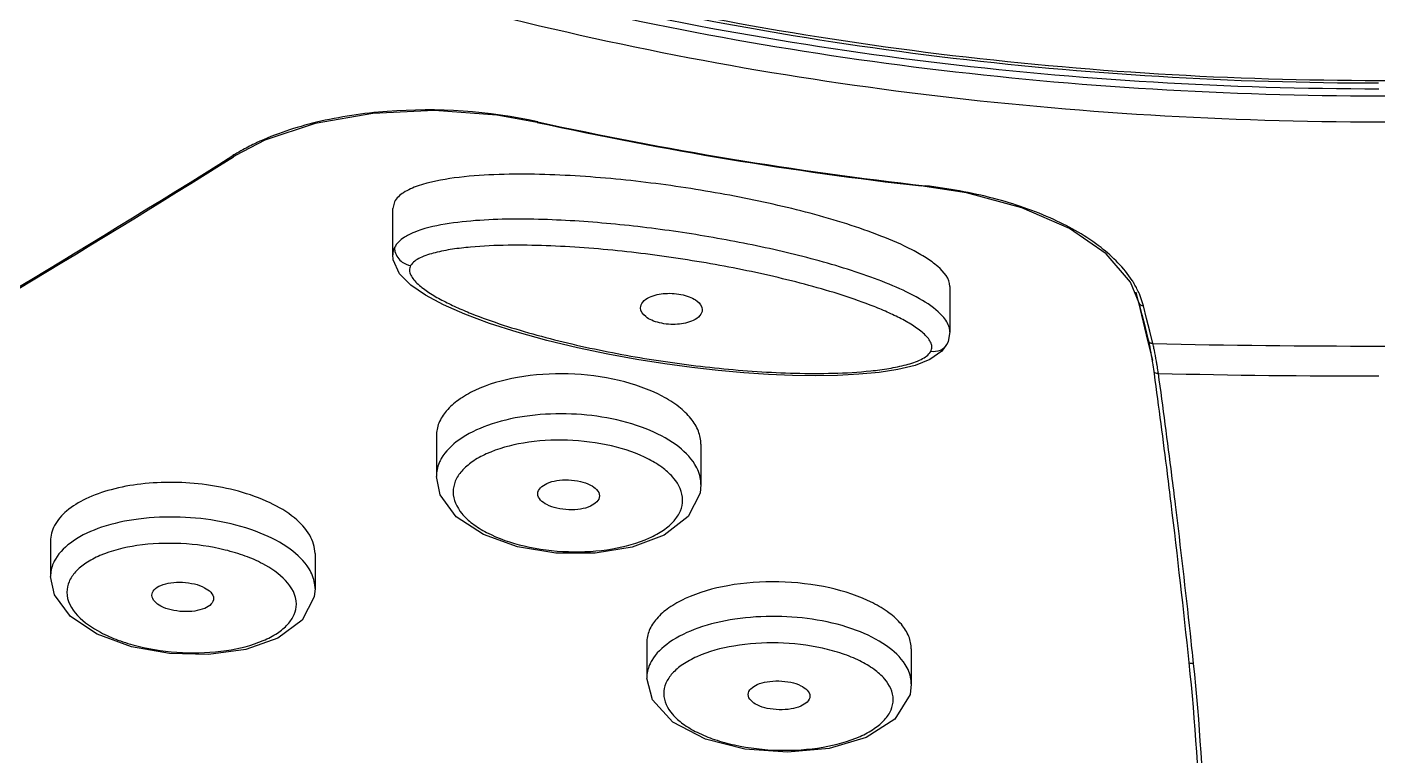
# Model space of a CAD drawing. Header units: millimetres. Extents: x 601 to 1195, y -13 to 407.
# Drawn here: x 908.15 to 919.64, y 271.26 to 277.46 of the extents above; entities that cross this region are included whole.
import ezdxf

# ---------------------------------------------------------------- set-up
doc = ezdxf.new("R2010")
doc.units = ezdxf.units.MM
doc.header["$LTSCALE"] = 0.1

msp = doc.modelspace()

# ---------------------------------------------------------------- linework, layer by layer
for p, q in [((910.1776, 276.4978), (909.9282, 276.3677)), ((909.9281, 276.3677), (909.9117, 276.3574)), ((915.7889, 276.1057), (915.7619, 276.1088)), ((911.2797, 275.9747), (911.2652, 275.9173)), ((911.2652, 275.525), (911.2652, 275.9173)), ((911.2692, 275.482), (911.2652, 275.5277)), ((911.2652, 275.5276), (911.2652, 275.525)), ((911.3232, 275.3629), (911.2692, 275.482)), ((917.6133, 275.1134), (917.5396, 275.2902)), ((916.0031, 275.2549), (916.0031, 274.8689)), ((917.5845, 275.2072), (917.5989, 275.1473)), ((917.5989, 275.1473), (917.6062, 275.1175)), ((917.6062, 275.1175), (917.684, 274.7966)), ((917.6215, 275.0829), (917.6125, 275.1196)), ((917.639, 275.0125), (917.6215, 275.0829)), ((917.6757, 274.9827), (917.6492, 275.0898)), ((917.6655, 274.9056), (917.639, 275.0125)), ((917.7022, 274.8758), (917.6757, 274.9827)), ((917.692, 274.7991), (917.6655, 274.9056)), ((917.7287, 274.7692), (917.7022, 274.8758)), ((915.9753, 274.7606), (915.9336, 274.7045)), ((915.9757, 274.7612), (915.9753, 274.7606)), ((917.684, 274.7966), (917.7141, 274.6727)), ((917.7141, 274.6727), (917.7256, 274.6256)), ((917.7426, 274.5108), (917.7396, 274.5324)), ((911.6356, 273.9851), (911.6356, 273.6399)), ((911.6356, 273.9851), (911.6356, 273.6399)), ((913.8856, 273.9148), (913.8856, 273.5717)), ((913.8856, 273.9148), (913.8856, 273.5717)), ((908.3538, 273.0889), (908.3538, 272.7891)), ((908.3538, 273.0889), (908.3538, 272.7891)), ((910.6038, 272.9847), (910.6038, 272.688)), ((910.6038, 272.9847), (910.6038, 272.688)), ((913.4249, 272.2264), (913.4249, 271.9274)), ((913.4249, 272.2264), (913.4249, 271.9274)), ((915.6749, 272.1741), (915.6749, 271.8767)), ((915.6749, 272.1741), (915.6749, 271.8767))]:
    msp.add_line(p, q)
for points in [[(912.4924, 276.6495), (912.1493, 276.7098), (911.6206, 276.749), (911.0954, 276.7256), (910.6047, 276.6402), (910.1776, 276.4978)], [(917.5396, 275.2902), (917.333, 275.5325), (917.0195, 275.7475), (916.6162, 275.9234), (916.1451, 276.0502), (915.7889, 276.1057)], [(911.5422, 275.1804), (911.4171, 275.2669), (911.3232, 275.3629)], [(915.7069, 274.5842), (915.5614, 274.5493), (915.4007, 274.5246), (915.2289, 274.5082), (915.0482, 274.4989), (914.8595, 274.496), (914.6632, 274.4988), (914.46, 274.5072), (914.25, 274.521), (914.0332, 274.5404), (913.8096, 274.5654), (913.579, 274.5964), (913.3407, 274.6339), (913.0935, 274.679), (912.8366, 274.7328), (912.5752, 274.7957), (912.3216, 274.8659), (912.0876, 274.9405), (911.8791, 275.0179), (911.6969, 275.0978), (911.5422, 275.1804)], [(916.0031, 274.8689), (915.9874, 274.7864), (915.9757, 274.7612)], [(915.9336, 274.7045), (915.833, 274.6332), (915.7069, 274.5842)], [(911.805, 273.2972), (911.6682, 273.484), (911.6356, 273.639)], [(913.8856, 273.5703), (913.8786, 273.4992), (913.7784, 273.2992)], [(913.7784, 273.2992), (913.5737, 273.1409), (913.3005, 273.0377), (912.9848, 272.9873), (912.6515, 272.9892), (912.3263, 273.0425), (912.0353, 273.1459), (911.805, 273.2972)], [(908.5231, 272.4497), (908.3866, 272.6345), (908.3538, 272.7882)], [(910.6038, 272.6865), (910.5966, 272.6157), (910.4946, 272.4186)], [(910.4946, 272.4186), (910.2881, 272.2664), (910.0144, 272.1703), (909.6987, 272.1269), (909.3659, 272.1348), (909.0419, 272.1927), (908.7522, 272.2984), (908.5231, 272.4497)], [(913.6477, 271.5513), (913.4735, 271.7422), (913.4249, 271.9267)], [(915.6749, 271.8745), (915.6638, 271.7878), (915.5361, 271.5771)], [(915.5361, 271.5771), (915.2916, 271.4213), (914.976, 271.3288), (914.6209, 271.2962), (914.2591, 271.3231), (913.9238, 271.4083), (913.6477, 271.5513)]]:
    msp.add_lwpolyline(points)
for centre, radius, start, end in [((919.4588, 308.6156), 32.7164, 257.70571, 263.51174), ((919.4606, 308.6017), 32.6975, 257.70661, 263.55834), ((910.9451, 274.6776), 1.984, 115.06722, 118.80798), ((851.1813, 370.1799), 110.677, 299.669144, 302.04564), ((851.2101, 370.1687), 110.6636, 299.669375, 302.035934), ((910.782, 274.967), 1.6517, 121.3769, 122.03411), ((910.837, 274.8757), 1.7583, 118.83204, 121.35749), ((916.985, 274.9203), 0.6857, 20.35932, 23.26075), ((917.0265, 274.9353), 0.6415, 13.93799, 20.39144), ((916.4444, 274.4897), 1.2853, 12.33345, 13.92767), ((916.0135, 274.3943), 1.7267, 11.54116, 12.37058), ((919.6517, 362.9864), 88.2382, 268.751225, 271.248711), ((913.2887, 273.9203), 4.4928, 7.83017, 8.79196), ((847.9331, 264.9288), 70.464, 7.121734, 7.815525), ((914.1576, 273.9933), 3.6566, 9.16586, 9.33222), ((913.6796, 273.9172), 4.1407, 8.30397, 9.15242), ((919.65, 356.476), 81.9822, 268.690778, 270.001586), ((848.6062, 264.962), 69.8272, 7.148021, 7.863393), ((841.9236, 264.1729), 76.5209, 6.937652, 7.125507), ((842.5208, 264.1935), 75.961, 6.963513, 7.152054), ((832.2176, 263.02), 86.2951, 6.011634, 6.919104), ((834.2879, 263.2068), 84.2528, 6.199578, 6.950795), ((828.7021, 262.5943), 89.8721, 6.039337, 6.203215)]:
    msp.add_arc(centre, radius, start, end)
for points, knots in [([(885.1865, 292.4931), (885.1036, 291.7895), (885.0511, 290.3628), (885.323, 288.2248), (885.9418, 286.1164), (887.2452, 283.3171), (889.7649, 279.9935), (893.8776, 276.5735), (898.9784, 273.7322), (904.8726, 271.569), (911.3353, 270.1607), (915.8297, 269.7634), (918.1121, 269.7007)], [0, 0, 0, 0, 0.0478515, 0.0959173, 0.1449537, 0.1956368, 0.3037829, 0.4232679, 0.5545119, 0.6962005, 0.8457976, 1, 1, 1, 1]), ([(918.1133, 269.7707), (915.9519, 269.8306), (911.6908, 270.1967), (905.5425, 271.4825), (899.8902, 273.4568), (894.9309, 276.0551), (890.8379, 279.193), (888.2136, 282.2538), (886.7387, 284.8568), (885.956, 286.8261), (885.4827, 288.8352), (885.3767, 290.193), (885.3767, 290.8657)], [0, 0, 0, 0, 0.1524929, 0.3007927, 0.4418927, 0.5734154, 0.6939807, 0.803617, 0.8549471, 0.9044085, 0.9525534, 1, 1, 1, 1]), ([(914.2614, 270.0163), (912.3389, 270.2049), (908.5766, 270.7769), (903.1918, 272.2304), (898.2834, 274.2289), (893.9929, 276.7172), (890.4435, 279.6313), (887.7419, 282.8963), (886.2552, 285.8907), (885.6065, 288.3311), (885.4559, 289.5547), (885.4244, 290.163)], [0, 0, 0, 0, 0.152673, 0.3000632, 0.4398632, 0.5703486, 0.6906292, 0.8009435, 0.9029385, 0.9518605, 1, 1, 1, 1]), ([(899.9642, 288.9962), (899.9642, 288.599), (900.0289, 287.7968), (900.4179, 286.1919), (901.414, 284.224), (903.2844, 282.1213), (905.7632, 280.2966), (908.7565, 278.8083), (912.1543, 277.7055), (915.8317, 277.0273), (919.6517, 276.7984), (923.4717, 277.0273), (927.149, 277.7055), (930.5469, 278.8083), (933.5401, 280.2966), (936.0189, 282.1213), (937.8893, 284.2239), (938.8855, 286.1918), (939.2745, 287.7967), (939.3392, 288.5989), (939.3392, 288.9961)], [0, 0, 0, 0, 0.0235457, 0.0474671, 0.0975532, 0.1523896, 0.2128703, 0.2789196, 0.3497253, 0.4239656, 0.5000001, 0.5760347, 0.650275, 0.7210806, 0.7871298, 0.8476105, 0.9024468, 0.9525329, 0.9764543, 1, 1, 1, 1]), ([(919.6517, 276.9328), (918.3728, 276.9328), (915.8424, 277.0839), (912.1754, 277.7583), (908.7849, 278.8548), (905.7958, 280.3351), (903.317, 282.1503), (901.4419, 284.2426), (900.4368, 286.2018), (900.0378, 287.8011), (899.9674, 288.6009), (899.9644, 288.9971)], [0, 0, 0, 0, 0.1519633, 0.3003503, 0.4419192, 0.5740285, 0.6950533, 0.8048201, 0.9050702, 0.9529235, 1, 1, 1, 1]), ([(899.7952, 288.8789), (899.7952, 288.4783), (899.8605, 287.6692), (900.2528, 286.0506), (901.2575, 284.0658), (903.144, 281.9451), (905.6441, 280.1047), (908.663, 278.6036), (912.09, 277.4914), (915.7989, 276.8074), (919.6517, 276.5765), (923.5045, 276.8074), (927.2134, 277.4913), (930.6404, 278.6036), (933.6593, 280.1047), (936.1594, 281.945), (938.0458, 284.0657), (939.0505, 286.0505), (939.4429, 287.6692), (939.5081, 288.4783), (939.5081, 288.8789)], [0, 0, 0, 0, 0.0235457, 0.0474671, 0.0975532, 0.1523897, 0.2128704, 0.2789197, 0.3497254, 0.4239657, 0.5000003, 0.5760348, 0.6502751, 0.7210807, 0.7871299, 0.8476105, 0.9024469, 0.952533, 0.9764543, 1, 1, 1, 1]), ([(919.6493, 276.982), (918.4021, 276.9821), (915.9338, 277.1292), (912.3555, 277.7856), (909.0435, 278.8536), (906.1183, 280.2967), (903.6846, 282.0696), (901.8337, 284.1184), (900.8319, 286.0417), (900.4246, 287.6167), (900.3474, 288.4061), (900.3404, 288.7975)], [0, 0, 0, 0, 0.1512969, 0.2990983, 0.4402163, 0.572093, 0.6931715, 0.8033225, 0.9042592, 0.9525141, 1, 1, 1, 1]), ([(938.8325, 288.8123), (938.8325, 288.4253), (938.7695, 287.6437), (938.3905, 286.0801), (937.4199, 284.1629), (935.5977, 282.1143), (933.1827, 280.3366), (930.2665, 278.8866), (926.9561, 277.8122), (923.3734, 277.1515), (919.6517, 276.9285), (915.93, 277.1515), (912.3473, 277.8122), (909.0369, 278.8866), (906.1207, 280.3366), (903.7057, 282.1143), (901.8834, 284.1629), (900.9129, 286.0802), (900.5339, 287.6438), (900.4709, 288.4253), (900.4709, 288.8123)], [0, 0, 0, 0, 0.0235457, 0.047467, 0.0975531, 0.1523895, 0.2128701, 0.2789193, 0.3497249, 0.4239652, 0.4999997, 0.5760343, 0.6502746, 0.7210803, 0.7871296, 0.8476103, 0.9024468, 0.9525329, 0.9764543, 1, 1, 1, 1]), ([(918.149, 269.2602), (916.1229, 269.3123), (912.1168, 269.623), (906.2895, 270.7077), (900.8332, 272.3791), (895.8987, 274.5938), (891.6209, 277.2958), (888.1182, 280.4226), (885.4963, 283.8999), (884.3714, 286.4686), (884.0045, 287.7544)], [0, 0, 0, 0, 0.1476542, 0.292094, 0.4309947, 0.5624066, 0.6849804, 0.7981947, 0.9025971, 1, 1, 1, 1]), ([(912.4987, 276.6539), (912.0808, 276.7454), (911.4396, 276.7891), (910.6353, 276.6712), (910.2678, 276.5512), (910.1045, 276.4747)], [0, 0, 0, 0, 0.5274169, 0.7776976, 1, 1, 1, 1]), ([(912.4987, 276.6539), (912.4978, 276.6526), (912.4962, 276.6505), (912.4934, 276.6493), (912.4924, 276.6495)], [0, 0, 0, 0, 0.6123947, 1, 1, 1, 1]), ([(916.0029, 275.255), (916.003, 275.3208), (915.9201, 275.4151), (915.7989, 275.5009), (915.6378, 275.5922), (915.413, 275.6892), (915.0198, 275.8255), (914.4942, 275.9622), (913.8376, 276.0871), (913.2743, 276.16), (912.8163, 276.1966), (912.4708, 276.2109), (912.1273, 276.2087), (911.7954, 276.1838), (911.5339, 276.1352), (911.3616, 276.0626), (911.2966, 276.0066), (911.2797, 275.9747)], [0, 0, 0, 0, 0.0395012, 0.064439, 0.0915042, 0.1497685, 0.2115298, 0.3410474, 0.4753838, 0.6125764, 0.6818048, 0.7511421, 0.8201508, 0.887819, 0.9510723, 0.9783188, 1, 1, 1, 1]), ([(915.7922, 276.1106), (915.7918, 276.1093), (915.7911, 276.1076), (915.7896, 276.1056), (915.7889, 276.1057)], [0, 0, 0, 0, 0.6766094, 1, 1, 1, 1]), ([(917.5531, 275.3061), (917.4834, 275.4138), (917.2768, 275.6178), (916.87, 275.8479), (916.3623, 276.0211), (915.9887, 276.0883), (915.7922, 276.1106)], [0, 0, 0, 0, 0.193724, 0.4288675, 0.7014562, 1, 1, 1, 1]), ([(915.9429, 275.0004), (915.8946, 275.055), (915.7637, 275.1459), (915.5436, 275.2539), (915.2949, 275.3496), (914.9367, 275.4644), (914.4641, 275.5832), (913.8771, 275.6948), (913.2726, 275.7775), (912.6592, 275.8267), (912.1468, 275.832), (911.75, 275.7959), (911.5591, 275.7566), (911.4717, 275.7241)], [0, 0, 0, 0, 0.0473098, 0.1014326, 0.1594418, 0.2199242, 0.3455999, 0.4753427, 0.6076434, 0.7413548, 0.8746106, 0.9394734, 1, 1, 1, 1]), ([(911.4006, 275.6931), (911.387, 275.6861), (911.3401, 275.6592), (911.2971, 275.6204), (911.2797, 275.5854)], [0, 0, 0, 0, 0.2813321, 1, 1, 1, 1]), ([(911.2797, 275.5854), (911.2792, 275.574), (911.2842, 275.5258), (911.3162, 275.4828), (911.346, 275.4617)], [0, 0, 0, 0, 0.2379875, 1, 1, 1, 1]), ([(915.8401, 274.7021), (915.8465, 274.714), (915.8533, 274.7423), (915.8397, 274.7843), (915.8128, 274.8226), (915.7623, 274.8727), (915.6823, 274.9291), (915.5733, 274.9897), (915.453, 275.0457), (915.2799, 275.1161), (915.0506, 275.1945), (914.7641, 275.2766), (914.3645, 275.3743), (913.8483, 275.474), (913.3216, 275.5458), (912.8932, 275.5848), (912.5694, 275.6031), (912.2466, 275.6078), (911.9801, 275.5965), (911.7736, 275.5729), (911.6288, 275.5455), (911.5068, 275.5078), (911.4334, 275.4624), (911.4168, 275.4318)], [0, 0, 0, 0, 0.0086666, 0.017499, 0.0273952, 0.0383753, 0.062832, 0.0896475, 0.1180531, 0.1476001, 0.2090904, 0.2728224, 0.3381245, 0.4719705, 0.6087121, 0.6777521, 0.7469652, 0.8159952, 0.8840777, 0.9172068, 0.9489531, 0.977754, 1, 1, 1, 1]), ([(911.4168, 275.4318), (911.4103, 275.4198), (911.4036, 275.3912), (911.4172, 275.3487), (911.4441, 275.3096), (911.4946, 275.258), (911.5746, 275.1996), (911.6838, 275.1367), (911.8042, 275.0784), (911.9773, 275.0051), (912.2065, 274.9236), (912.4931, 274.8385), (912.8923, 274.7379), (913.4082, 274.6368), (913.9348, 274.5664), (914.3631, 274.5304), (914.6869, 274.5151), (915.0098, 274.5142), (915.2763, 274.5292), (915.4829, 274.5559), (915.628, 274.5856), (915.75, 274.6253), (915.8234, 274.6714), (915.8401, 274.7021)], [0, 0, 0, 0, 0.0086934, 0.017639, 0.0276784, 0.0388028, 0.0635184, 0.0905424, 0.1191088, 0.1487744, 0.2103959, 0.274146, 0.3393784, 0.4728969, 0.609176, 0.6779779, 0.7469745, 0.8158374, 0.8838412, 0.9169818, 0.9487841, 0.9776844, 1, 1, 1, 1]), ([(917.615, 275.191), (917.6022, 275.2208), (917.5822, 275.2597), (917.5592, 275.2967), (917.5531, 275.3061)], [0, 0, 0, 0, 0.743327, 1, 1, 1, 1]), ([(913.3717, 275.0724), (913.3717, 275.0902), (913.3909, 275.1309), (913.4667, 275.1779), (913.5867, 275.2022), (913.7083, 275.1936), (913.7988, 275.1642), (913.8615, 275.1306), (913.8967, 275.0853), (913.8967, 275.0565)], [0, 0, 0, 0, 0.0846763, 0.195265, 0.414169, 0.6567158, 0.7676315, 0.8628069, 1, 1, 1, 1]), ([(913.8967, 275.0565), (913.8967, 275.0387), (913.8774, 274.998), (913.8016, 274.951), (913.6816, 274.9267), (913.5601, 274.9353), (913.4695, 274.9648), (913.4068, 274.9984), (913.3717, 275.0436), (913.3717, 275.0724)], [0, 0, 0, 0, 0.0846675, 0.1952411, 0.414146, 0.656711, 0.7676345, 0.8628134, 1, 1, 1, 1]), ([(917.6492, 275.0898), (917.6412, 275.0894), (917.6252, 275.0929), (917.6151, 275.1063), (917.6133, 275.1134)], [0, 0, 0, 0, 0.5227855, 1, 1, 1, 1]), ([(916.0031, 274.8689), (916.0031, 274.8804), (915.9966, 274.9294), (915.9677, 274.9724), (915.9429, 275.0004)], [0, 0, 0, 0, 0.2351912, 1, 1, 1, 1]), ([(915.9753, 274.7606), (915.9635, 274.739), (915.9211, 274.7025), (915.8667, 274.6981), (915.8401, 274.7021)], [0, 0, 0, 0, 0.4774735, 1, 1, 1, 1]), ([(917.7287, 274.7692), (917.7197, 274.7688), (917.7013, 274.7734), (917.6921, 274.7909), (917.692, 274.7991)], [0, 0, 0, 0, 0.5241, 1, 1, 1, 1]), ([(917.7287, 274.607), (917.7268, 274.6191), (917.7198, 274.6635), (917.7118, 274.7077), (917.7053, 274.7398)], [0, 0, 0, 0, 0.2721261, 1, 1, 1, 1]), ([(917.7422, 274.7128), (917.7411, 274.7178), (917.7369, 274.7367), (917.7323, 274.7555), (917.7287, 274.7692)], [0, 0, 0, 0, 0.2683207, 1, 1, 1, 1]), ([(917.7658, 274.5863), (917.7639, 274.5978), (917.7568, 274.6401), (917.7488, 274.6822), (917.7422, 274.7128)], [0, 0, 0, 0, 0.2720358, 1, 1, 1, 1]), ([(913.8856, 273.9148), (913.8856, 273.952), (913.869, 274.0313), (913.8009, 274.1405), (913.6941, 274.2405), (913.4951, 274.3647), (913.1781, 274.4728), (912.7591, 274.5251), (912.3412, 274.4984), (912.0246, 274.41), (911.8262, 274.2981), (911.7198, 274.2049), (911.6518, 274.0996), (911.6356, 274.0219), (911.6356, 273.9851)], [0, 0, 0, 0, 0.0411256, 0.0869887, 0.1400674, 0.2012442, 0.3448301, 0.5055354, 0.6647789, 0.8047139, 0.863792, 0.9149513, 0.9594085, 1, 1, 1, 1]), ([(917.7768, 274.5152), (917.772, 274.5147), (917.7588, 274.514), (917.7389, 274.523), (917.7396, 274.5324)], [0, 0, 0, 0, 0.3400158, 1, 1, 1, 1]), ([(913.8342, 273.7422), (913.7941, 273.8078), (913.6649, 273.9306), (913.3023, 274.1126), (912.8524, 274.1868), (912.3955, 274.1615), (912.0839, 274.0892), (911.836, 273.9724), (911.7135, 273.8547), (911.6776, 273.7917)], [0, 0, 0, 0, 0.0969444, 0.2179321, 0.5082534, 0.6573604, 0.7935727, 0.9085561, 1, 1, 1, 1]), ([(913.73, 273.4401), (913.73, 273.5059), (913.6787, 273.6119), (913.5637, 273.7153), (913.3906, 273.8216), (913.1153, 273.9136), (912.7518, 273.9593), (912.3894, 273.9383), (912.115, 273.865), (911.9431, 273.7713), (911.8512, 273.6933), (911.7922, 273.6049), (911.7782, 273.5393), (911.7781, 273.5084)], [0, 0, 0, 0, 0.0844379, 0.1373699, 0.1987349, 0.3435005, 0.5058821, 0.6665473, 0.8070174, 0.8658908, 0.916558, 0.9602675, 1, 1, 1, 1]), ([(911.6776, 273.7917), (911.6708, 273.7797), (911.6473, 273.7324), (911.6356, 273.679), (911.6356, 273.6399)], [0, 0, 0, 0, 0.2610314, 1, 1, 1, 1]), ([(913.8856, 273.5717), (913.8856, 273.586), (913.8811, 273.6458), (913.858, 273.7034), (913.8342, 273.7422)], [0, 0, 0, 0, 0.2393305, 1, 1, 1, 1]), ([(909.9536, 273.5137), (909.7741, 273.5629), (909.4939, 273.5993), (909.1291, 273.5819), (908.8773, 273.5362), (908.662, 273.461), (908.4942, 273.36), (908.382, 273.2355), (908.3538, 273.1351), (908.3538, 273.0889)], [0, 0, 0, 0, 0.3075909, 0.4605186, 0.602894, 0.7290134, 0.8356486, 0.9236163, 1, 1, 1, 1]), ([(912.4981, 273.4928), (912.4981, 273.5313), (912.5665, 273.585), (912.6618, 273.6076), (912.7602, 273.6146), (912.8587, 273.6011), (912.9548, 273.571), (913.0231, 273.5145), (913.0231, 273.4745)], [0, 0, 0, 0, 0.1868247, 0.329752, 0.4931624, 0.6583006, 0.8055025, 1, 1, 1, 1]), ([(910.6038, 272.9847), (910.6038, 273.0386), (910.5646, 273.1585), (910.4223, 273.3055), (910.2124, 273.4296), (910.0452, 273.4886), (909.9536, 273.5137)], [0, 0, 0, 0, 0.1820484, 0.4042164, 0.6788018, 1, 1, 1, 1]), ([(911.7781, 273.5084), (911.7782, 273.4426), (911.8294, 273.3366), (911.9444, 273.2333), (912.1175, 273.1269), (912.3928, 273.035), (912.7564, 272.9893), (913.1188, 273.0103), (913.3932, 273.0835), (913.565, 273.1772), (913.657, 273.2551), (913.716, 273.3435), (913.73, 273.4091), (913.73, 273.4401)], [0, 0, 0, 0, 0.0844258, 0.1373512, 0.1987126, 0.3434812, 0.5058736, 0.6665455, 0.8070134, 0.8658843, 0.9165502, 0.9602612, 1, 1, 1, 1]), ([(913.0231, 273.4745), (913.0231, 273.436), (912.9548, 273.3823), (912.8595, 273.3597), (912.7611, 273.3527), (912.6626, 273.3662), (912.5665, 273.3963), (912.4981, 273.4528), (912.4981, 273.4928)], [0, 0, 0, 0, 0.1868042, 0.3297275, 0.4931482, 0.6582984, 0.8055092, 1, 1, 1, 1]), ([(910.5526, 272.8557), (910.5123, 272.9211), (910.3827, 273.0436), (910.0201, 273.2275), (909.5705, 273.307), (909.1133, 273.2891), (908.8022, 273.2229), (908.5549, 273.1126), (908.4319, 272.9989), (908.3959, 272.9375)], [0, 0, 0, 0, 0.0970472, 0.2188145, 0.5109648, 0.660312, 0.7961017, 0.9100478, 1, 1, 1, 1]), ([(910.445, 272.5556), (910.445, 272.704), (910.2421, 272.8679), (910.0077, 272.9671), (909.7752, 273.0375), (909.4655, 273.08), (909.1036, 273.0658), (908.8296, 272.999), (908.6579, 272.9105), (908.5662, 272.8361), (908.5072, 272.7508), (908.4932, 272.6869), (908.4932, 272.6568)], [0, 0, 0, 0, 0.1929154, 0.2634431, 0.3405918, 0.5055787, 0.6679541, 0.8088925, 0.8675502, 0.9177547, 0.9608459, 1, 1, 1, 1]), ([(908.3959, 272.9375), (908.3891, 272.9258), (908.3655, 272.8798), (908.3538, 272.8274), (908.3538, 272.7891)], [0, 0, 0, 0, 0.2609934, 1, 1, 1, 1]), ([(910.6038, 272.688), (910.6038, 272.7021), (910.5992, 272.7609), (910.5761, 272.8175), (910.5526, 272.8557)], [0, 0, 0, 0, 0.2381411, 1, 1, 1, 1]), ([(908.4932, 272.6568), (908.4932, 272.5083), (908.6962, 272.3445), (908.9305, 272.2453), (909.163, 272.175), (909.4727, 272.1325), (909.8346, 272.1466), (910.1086, 272.2133), (910.2803, 272.3018), (910.372, 272.3762), (910.431, 272.4615), (910.445, 272.5254), (910.445, 272.5556)], [0, 0, 0, 0, 0.1928847, 0.2634132, 0.3405667, 0.5055667, 0.6679489, 0.8088835, 0.8675382, 0.9177419, 0.9608362, 1, 1, 1, 1]), ([(909.2163, 272.6296), (909.2163, 272.6463), (909.236, 272.6849), (909.2973, 272.7189), (909.3805, 272.7397), (909.4777, 272.7436), (909.5766, 272.7291), (909.6723, 272.698), (909.7413, 272.6423), (909.7413, 272.6024)], [0, 0, 0, 0, 0.0810555, 0.1897124, 0.3310008, 0.4937124, 0.6590254, 0.8067084, 1, 1, 1, 1]), ([(915.6749, 272.1741), (915.6749, 272.2101), (915.6582, 272.2869), (915.5901, 272.3921), (915.4836, 272.4878), (915.2844, 272.6069), (914.9673, 272.7092), (914.5485, 272.7569), (914.1305, 272.7281), (913.8139, 272.6403), (913.6154, 272.5306), (913.5093, 272.4398), (913.4412, 272.3376), (913.4249, 272.262), (913.4249, 272.2264)], [0, 0, 0, 0, 0.0400575, 0.0849774, 0.1373894, 0.1982299, 0.3421416, 0.5042, 0.6651308, 0.806256, 0.865511, 0.9164806, 0.9603448, 1, 1, 1, 1]), ([(909.7413, 272.6024), (909.7413, 272.5856), (909.7216, 272.5471), (909.6603, 272.5131), (909.5771, 272.4922), (909.4799, 272.4883), (909.381, 272.5028), (909.2853, 272.5339), (909.2163, 272.5896), (909.2163, 272.6296)], [0, 0, 0, 0, 0.0810508, 0.1896937, 0.3309761, 0.493696, 0.6590205, 0.8067133, 1, 1, 1, 1]), ([(915.6231, 272.042), (915.5827, 272.1056), (915.4527, 272.2237), (915.0897, 272.3972), (914.6407, 272.4654), (914.1844, 272.4378), (913.8731, 272.3656), (913.626, 272.2512), (913.503, 272.1363), (913.4669, 272.0746)], [0, 0, 0, 0, 0.0954509, 0.2158158, 0.5071885, 0.6573016, 0.7942809, 0.9093928, 1, 1, 1, 1]), ([(915.521, 271.7434), (915.5209, 271.8068), (915.4691, 271.9091), (915.3549, 272.0068), (915.2326, 272.0785), (915.0845, 272.1381), (914.8537, 272.2008), (914.5427, 272.2357), (914.1804, 272.2127), (913.906, 272.1401), (913.734, 272.0485), (913.6423, 271.9729), (913.5833, 271.8876), (913.5691, 271.824), (913.5691, 271.7942)], [0, 0, 0, 0, 0.0820666, 0.1342242, 0.1951892, 0.2644444, 0.3405598, 0.504471, 0.6670475, 0.8088453, 0.8679018, 0.918337, 0.9613549, 1, 1, 1, 1]), ([(913.4669, 272.0746), (913.4601, 272.063), (913.4367, 272.0173), (913.4249, 271.9653), (913.4249, 271.9274)], [0, 0, 0, 0, 0.2623132, 1, 1, 1, 1]), ([(915.6749, 271.8767), (915.6749, 271.8906), (915.6703, 271.9488), (915.6469, 272.0046), (915.6231, 272.042)], [0, 0, 0, 0, 0.2388848, 1, 1, 1, 1]), ([(918.0753, 272.0498), (918.0663, 272.0489), (918.0561, 272.0474), (918.0372, 272.0538), (918.0381, 272.0577)], [0, 0, 0, 0, 0.6910487, 1, 1, 1, 1]), ([(918.1489, 270.0252), (918.1466, 270.1971), (918.132, 270.8756), (918.0912, 271.5538), (918.0381, 272.0577)], [0, 0, 0, 0, 0.2533419, 1, 1, 1, 1]), ([(918.1864, 270.0225), (918.1841, 270.194), (918.1695, 270.8707), (918.1285, 271.5472), (918.0753, 272.0498)], [0, 0, 0, 0, 0.2533661, 1, 1, 1, 1]), ([(914.2874, 271.7862), (914.2874, 271.824), (914.3567, 271.8757), (914.451, 271.898), (914.5494, 271.9055), (914.6481, 271.8931), (914.7431, 271.8653), (914.8124, 271.8115), (914.8124, 271.7726)], [0, 0, 0, 0, 0.185103, 0.3294102, 0.494801, 0.6615329, 0.8091181, 1, 1, 1, 1]), ([(913.5691, 271.7942), (913.5691, 271.7308), (913.621, 271.6286), (913.7352, 271.5309), (913.8574, 271.4592), (914.0056, 271.3997), (914.2364, 271.337), (914.5474, 271.302), (914.9097, 271.325), (915.1841, 271.3976), (915.3561, 271.4892), (915.4478, 271.5647), (915.5068, 271.65), (915.521, 271.7136), (915.521, 271.7434)], [0, 0, 0, 0, 0.082054, 0.1342045, 0.1951653, 0.26442, 0.3405389, 0.5044639, 0.6670508, 0.8088468, 0.8678996, 0.9183318, 0.9613495, 1, 1, 1, 1]), ([(914.8124, 271.7726), (914.8124, 271.7348), (914.7431, 271.6831), (914.6488, 271.6608), (914.5504, 271.6534), (914.4517, 271.6657), (914.3567, 271.6935), (914.2874, 271.7473), (914.2874, 271.7862)], [0, 0, 0, 0, 0.1850858, 0.329391, 0.4947924, 0.6615362, 0.8091278, 1, 1, 1, 1])]:
    msp.add_open_spline(points, degree=3, knots=knots)
for points in [[(909.9059, 276.3672), (909.9127, 276.3643), (909.9218, 276.3638), (909.9281, 276.3677)], [(911.4717, 275.7241), (911.4475, 275.7151), (911.4236, 275.705), (911.4006, 275.6931)], [(911.2797, 275.5854), (911.2708, 275.5677), (911.2656, 275.5475), (911.2652, 275.5276)], [(911.346, 275.4617), (911.3669, 275.4469), (911.3916, 275.4363), (911.4168, 275.4318)]]:
    msp.add_open_spline(points, degree=3)

doc.saveas('drawing.dxf')
